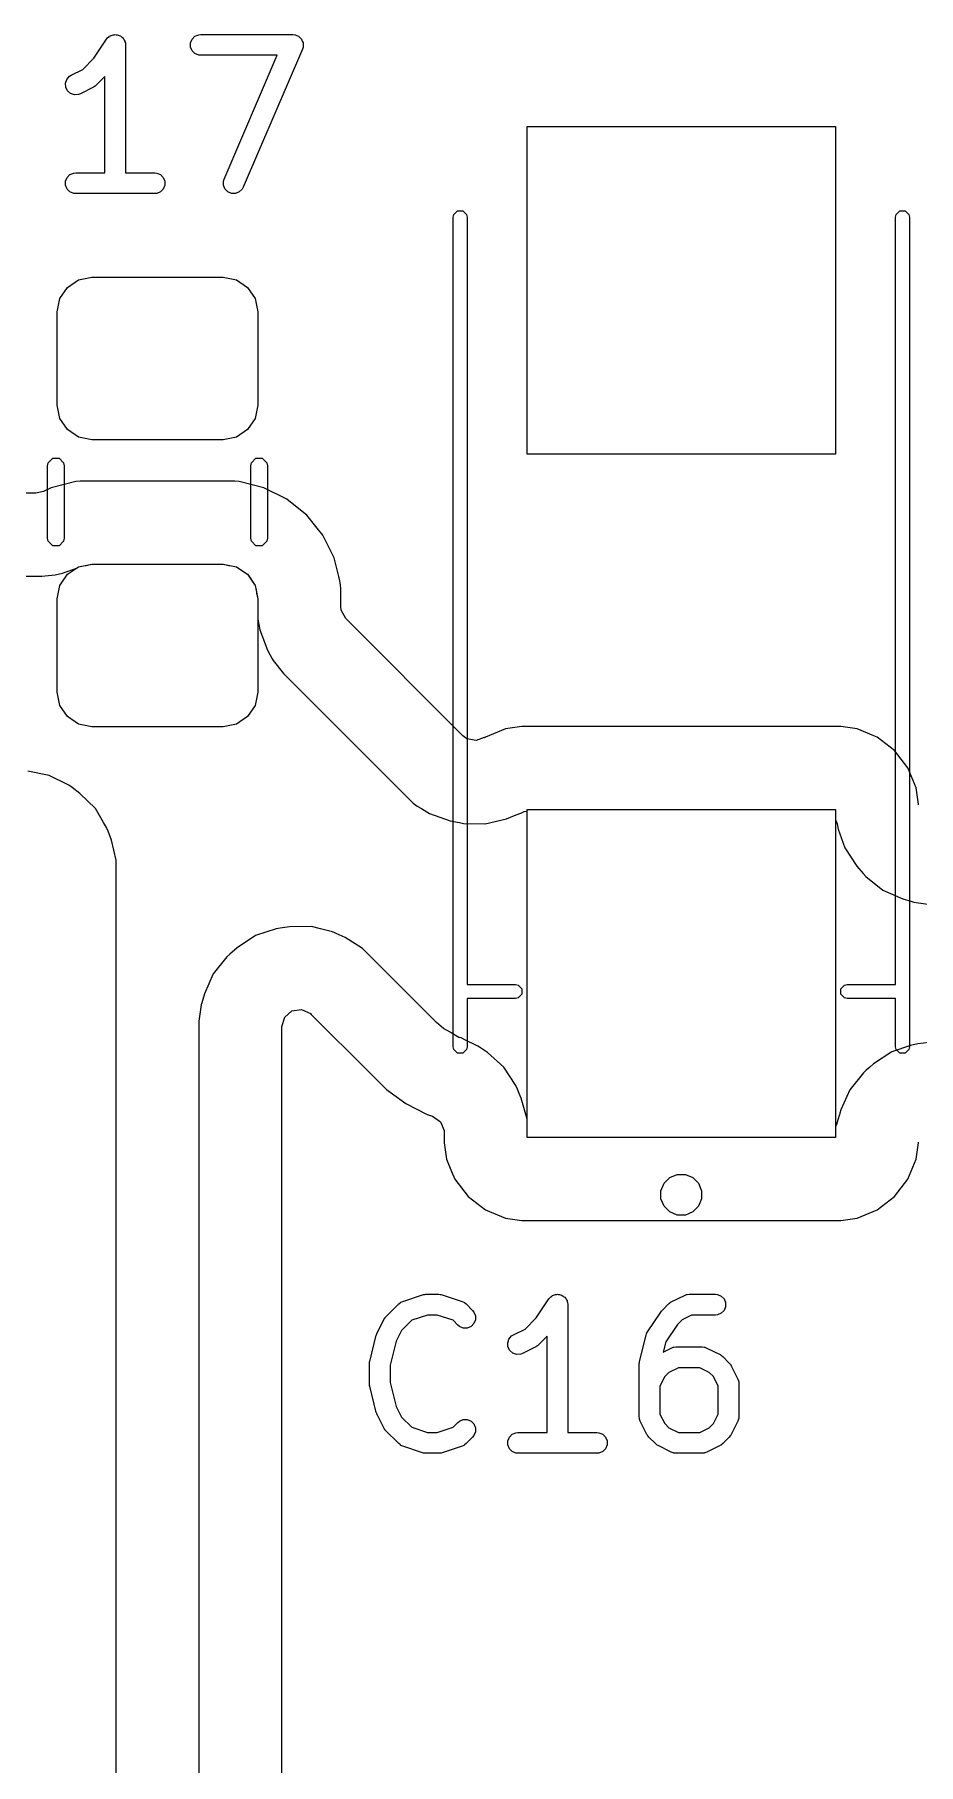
# Model space of a CAD drawing. Header units: inches. Extents: x 1.3 to 5.24, y -7.03 to -1.12.
# Drawn here: x 3.039 to 3.2908, y -2.4823 to -1.9898 of the extents above; entities that cross this region are included whole.
import ezdxf

# ---------------------------------------------------------------- set-up
doc = ezdxf.new("R2010")
doc.units = ezdxf.units.IN
doc.header["$MEASUREMENT"] = 0
for name, color, linetype, true_color in [('F.Cu', 13, 'CONTINUOUS', 0xc83434), ('F.Mask', 201, 'CONTINUOUS', 0xd864ff), ('F.Paste', 253, 'CONTINUOUS', 0xb4a09a), ('F.Silkscreen', 41, 'CONTINUOUS', 0xf2eda1)]:
    doc.layers.add(name, color=color, linetype=linetype, true_color=true_color)

msp = doc.modelspace()

# ---------------------------------------------------------------- linework, layer by layer
at = {"layer": 'F.Cu', "linetype": 'CONTINUOUS'}
for p, q in [((3.05077, -2.11702), (3.0437, -2.11878)), ((3.05194, -2.11694), (3.05077, -2.11702)), ((3.0524, -2.11691), (3.05194, -2.11694)), ((3.09563, -2.11691), (3.0524, -2.11691)), ((3.09604, -2.11694), (3.09563, -2.11691)), ((3.09726, -2.11702), (3.09604, -2.11694)), ((3.10433, -2.11878), (3.09726, -2.11702)), ((3.09726, -2.11702), (3.09726, -2.11702)), ((3.03938, -2.12035), (3.02622, -2.12035)), ((3.04155, -2.11985), (3.03938, -2.12035)), ((3.0437, -2.11878), (3.04155, -2.11985)), ((3.0437, -2.11878), (3.0437, -2.11878)), ((3.11086, -2.12201), (3.10433, -2.11878)), ((3.10433, -2.11878), (3.10433, -2.11878)), ((3.11193, -2.12288), (3.11086, -2.12201)), ((3.11086, -2.12201), (3.11086, -2.12201)), ((3.11086, -2.12201), (3.11086, -2.12201)), ((3.11653, -2.12658), (3.11193, -2.12288)), ((3.11913, -2.12981), (3.11653, -2.12658)), ((3.1211, -2.13225), (3.11913, -2.12981)), ((3.12433, -2.13878), (3.1211, -2.13225)), ((3.04699, -2.14306), (3.05118, -2.14155)), ((3.05118, -2.14155), (3.05155, -2.1413)), ((3.05155, -2.1413), (3.05337, -2.14094)), ((3.05337, -2.14094), (3.05355, -2.14089)), ((3.05355, -2.14089), (3.05368, -2.14088)), ((3.05368, -2.14088), (3.05531, -2.14055)), ((3.05531, -2.14055), (3.09272, -2.14055)), ((3.09272, -2.14055), (3.09436, -2.14088)), ((3.09436, -2.14088), (3.09448, -2.14089)), ((3.09448, -2.14089), (3.09466, -2.14094)), ((3.09466, -2.14094), (3.09648, -2.1413)), ((3.09648, -2.1413), (3.09834, -2.14254)), ((3.12564, -2.14405), (3.12433, -2.13878)), ((3.02963, -2.144), (3.04108, -2.144)), ((3.04108, -2.144), (3.04482, -2.14356)), ((3.04482, -2.14356), (3.04699, -2.14306)), ((3.09834, -2.14254), (3.09836, -2.14255)), ((3.09836, -2.14255), (3.09836, -2.14255)), ((3.09836, -2.14255), (3.09968, -2.14343)), ((3.09968, -2.14343), (3.10056, -2.14475)), ((3.10056, -2.14475), (3.10056, -2.14475)), ((3.10056, -2.14475), (3.10057, -2.14477)), ((3.10057, -2.14477), (3.10181, -2.14663)), ((3.10181, -2.14663), (3.10217, -2.14845)), ((3.12594, -2.14526), (3.12564, -2.14405)), ((3.12609, -2.14585), (3.12594, -2.14526)), ((3.12614, -2.14653), (3.12609, -2.14585)), ((3.1262, -2.14748), (3.12614, -2.14653)), ((3.10217, -2.14845), (3.10222, -2.14863)), ((3.10222, -2.14863), (3.10223, -2.14875)), ((3.10223, -2.14875), (3.10256, -2.15039)), ((3.10256, -2.15039), (3.10256, -2.15568)), ((3.1262, -2.15257), (3.1262, -2.14748)), ((3.10256, -2.15568), (3.10261, -2.15616)), ((3.10261, -2.15616), (3.10315, -2.15923)), ((3.12631, -2.15361), (3.1262, -2.15257)), ((3.12763, -2.15602), (3.12631, -2.15361)), ((3.16098, -2.18937), (3.12763, -2.15602)), ((3.10315, -2.15923), (3.10539, -2.16503)), ((3.10539, -2.16503), (3.10539, -2.16503)), ((3.10539, -2.16503), (3.10671, -2.16745)), ((3.10671, -2.16745), (3.10699, -2.16794)), ((3.10699, -2.16794), (3.10986, -2.17168)), ((3.10986, -2.17168), (3.14613, -2.20795)), ((3.16214, -2.19023), (3.16098, -2.18937)), ((3.16483, -2.19078), (3.16214, -2.19023)), ((3.16711, -2.1899), (3.16483, -2.19078)), ((3.16713, -2.18994), (3.16711, -2.1899)), ((3.16739, -2.18979), (3.16713, -2.18994)), ((3.1674, -2.18979), (3.16739, -2.18979)), ((3.16741, -2.18978), (3.1674, -2.18979)), ((3.17316, -2.1874), (3.16741, -2.18978)), ((3.17778, -2.18679), (3.17316, -2.1874)), ((3.17316, -2.1874), (3.17316, -2.1874)), ((3.26868, -2.18679), (3.17778, -2.18679)), ((3.2733, -2.1874), (3.26868, -2.18679)), ((3.26868, -2.18679), (3.26868, -2.18679)), ((3.26868, -2.18679), (3.26868, -2.18679)), ((3.26868, -2.18679), (3.26868, -2.18679)), ((3.27805, -2.18937), (3.2733, -2.1874)), ((3.2733, -2.1874), (3.2733, -2.1874)), ((3.27905, -2.18978), (3.27805, -2.18937)), ((3.28399, -2.19357), (3.27905, -2.18978)), ((3.28778, -2.19851), (3.28399, -2.19357)), ((3.04318, -2.2007), (3.03709, -2.19945)), ((3.04875, -2.20349), (3.04318, -2.2007)), ((3.29016, -2.20426), (3.28778, -2.19851)), ((3.04967, -2.20415), (3.04875, -2.20349)), ((3.04875, -2.20349), (3.04875, -2.20349)), ((3.04875, -2.20349), (3.04875, -2.20349)), ((3.05188, -2.20579), (3.04967, -2.20415)), ((3.05633, -2.21014), (3.05188, -2.20579)), ((3.05188, -2.20579), (3.05188, -2.20579)), ((3.05188, -2.20579), (3.05188, -2.20579)), ((3.29077, -2.20888), (3.29016, -2.20426)), ((3.29016, -2.20426), (3.29016, -2.20426)), ((3.29016, -2.20426), (3.29016, -2.20426)), ((3.05866, -2.21407), (3.05633, -2.21014)), ((3.14613, -2.20795), (3.1468, -2.20854)), ((3.1468, -2.20854), (3.1468, -2.20854)), ((3.1468, -2.20854), (3.1468, -2.20854)), ((3.1468, -2.20854), (3.14797, -2.2094)), ((3.14797, -2.2094), (3.14797, -2.2094)), ((3.14797, -2.2094), (3.14918, -2.21014)), ((3.14918, -2.21014), (3.15147, -2.21154)), ((3.1775, -2.2114), (3.17847, -2.211)), ((3.17847, -2.211), (3.17933, -2.21083)), ((3.17933, -2.21083), (3.17933, -2.21043)), ((3.17933, -2.21043), (3.26713, -2.21043)), ((3.26713, -2.21043), (3.26713, -2.21333)), ((3.29078, -2.20904), (3.29077, -2.20888)), ((3.0595, -2.21549), (3.05866, -2.21407)), ((3.05992, -2.21655), (3.0595, -2.21549)), ((3.15147, -2.21154), (3.15735, -2.21358)), ((3.15735, -2.21358), (3.15735, -2.21358)), ((3.15735, -2.21358), (3.15735, -2.21358)), ((3.15735, -2.21358), (3.15735, -2.21358)), ((3.15735, -2.21358), (3.16004, -2.21413)), ((3.16004, -2.21413), (3.16004, -2.21413)), ((3.16004, -2.21413), (3.16004, -2.21413)), ((3.16004, -2.21413), (3.16116, -2.21433)), ((3.16116, -2.21433), (3.16722, -2.21448)), ((3.16722, -2.21448), (3.16738, -2.21448)), ((3.16738, -2.21448), (3.17343, -2.21302)), ((3.16738, -2.21448), (3.16738, -2.21448)), ((3.16738, -2.21448), (3.16738, -2.21448)), ((3.17343, -2.21302), (3.1757, -2.21214)), ((3.1757, -2.21214), (3.17724, -2.21154)), ((3.1757, -2.21214), (3.1757, -2.21214)), ((3.17724, -2.21154), (3.1775, -2.2114)), ((3.26713, -2.21333), (3.26726, -2.21348)), ((3.26726, -2.21348), (3.26759, -2.21447)), ((3.26759, -2.21447), (3.26792, -2.21597)), ((3.26792, -2.21597), (3.26977, -2.22132)), ((3.06089, -2.21912), (3.05992, -2.21655)), ((3.0622, -2.22486), (3.06089, -2.21912)), ((3.0622, -2.51969), (3.0622, -2.22486)), ((3.26977, -2.22132), (3.26977, -2.22132)), ((3.26977, -2.22132), (3.27319, -2.22652)), ((3.27319, -2.22652), (3.27319, -2.22652)), ((3.27319, -2.22652), (3.27319, -2.22652)), ((3.27319, -2.22652), (3.27499, -2.2286)), ((3.27499, -2.2286), (3.27576, -2.22944)), ((3.27576, -2.22944), (3.2806, -2.23334)), ((3.2806, -2.23334), (3.28629, -2.23586)), ((3.28629, -2.23586), (3.28893, -2.23663)), ((3.28893, -2.23663), (3.28948, -2.23679)), ((3.28948, -2.23679), (3.29415, -2.2374)), ((3.10781, -2.24434), (3.10191, -2.24631)), ((3.10893, -2.24416), (3.10781, -2.24434)), ((3.10781, -2.24434), (3.10781, -2.24434)), ((3.11165, -2.24376), (3.10893, -2.24416)), ((3.11787, -2.24369), (3.11165, -2.24376)), ((3.11165, -2.24376), (3.11165, -2.24376)), ((3.11787, -2.24369), (3.11787, -2.24369)), ((3.11787, -2.24369), (3.11787, -2.24369)), ((3.12044, -2.24434), (3.11787, -2.24369)), ((3.1239, -2.24523), (3.12044, -2.24434)), ((3.12454, -2.2455), (3.1239, -2.24523)), ((3.1239, -2.24523), (3.1239, -2.24523)), ((3.1239, -2.24523), (3.1239, -2.24523)), ((3.12495, -2.24568), (3.12454, -2.2455)), ((3.12745, -2.24682), (3.12495, -2.24568)), ((3.09671, -2.24974), (3.09463, -2.25154)), ((3.10191, -2.24631), (3.09671, -2.24974)), ((3.09671, -2.24974), (3.09671, -2.24974)), ((3.10191, -2.24631), (3.10191, -2.24631)), ((3.13244, -2.24994), (3.12745, -2.24682)), ((3.1535, -2.27101), (3.13244, -2.24994)), ((3.09379, -2.2523), (3.08989, -2.25715)), ((3.09463, -2.25154), (3.09379, -2.2523)), ((3.09379, -2.2523), (3.09379, -2.2523)), ((3.08989, -2.25715), (3.08737, -2.26284)), ((3.08989, -2.25715), (3.08989, -2.25715)), ((3.0866, -2.26548), (3.08644, -2.26602)), ((3.08737, -2.26284), (3.0866, -2.26548)), ((3.08737, -2.26284), (3.08737, -2.26284)), ((3.08644, -2.26602), (3.08583, -2.2707)), ((3.08644, -2.26602), (3.08644, -2.26602)), ((3.10947, -2.27219), (3.11024, -2.26955)), ((3.11024, -2.26955), (3.11232, -2.26775)), ((3.11232, -2.26775), (3.11505, -2.26736)), ((3.11505, -2.26736), (3.11755, -2.2685)), ((3.11755, -2.2685), (3.1178, -2.26874)), ((3.1178, -2.26874), (3.13437, -2.28531)), ((3.08583, -2.2707), (3.08583, -2.51969)), ((3.10947, -2.73255), (3.10947, -2.27219)), ((3.15544, -2.2727), (3.1535, -2.27101)), ((3.15739, -2.27383), (3.15544, -2.2727)), ((3.15544, -2.2727), (3.15544, -2.2727)), ((3.15755, -2.27393), (3.15739, -2.27383)), ((3.15763, -2.27397), (3.15755, -2.27393)), ((3.15989, -2.27527), (3.15763, -2.27397)), ((3.16052, -2.27544), (3.15989, -2.27527)), ((3.16109, -2.27573), (3.16052, -2.27544)), ((3.1612, -2.27579), (3.16109, -2.27573)), ((3.1653, -2.27774), (3.1612, -2.27579)), ((3.16577, -2.27806), (3.1653, -2.27774)), ((3.16804, -2.27961), (3.16577, -2.27806)), ((3.17268, -2.28376), (3.16804, -2.27961)), ((3.16804, -2.27961), (3.16804, -2.27961)), ((3.16804, -2.27961), (3.16804, -2.27961)), ((3.28321, -2.27941), (3.27801, -2.28284)), ((3.28855, -2.27756), (3.28321, -2.27941)), ((3.29058, -2.27712), (3.28855, -2.27756)), ((3.29382, -2.27677), (3.29058, -2.27712)), ((3.17608, -2.28897), (3.17268, -2.28376)), ((3.27593, -2.28464), (3.27509, -2.2854)), ((3.27694, -2.28376), (3.27593, -2.28464)), ((3.27801, -2.28284), (3.27694, -2.28376)), ((3.27801, -2.28284), (3.27801, -2.28284)), ((3.13437, -2.28531), (3.1392, -2.29013)), ((3.1392, -2.29013), (3.14471, -2.29414)), ((3.17654, -2.29001), (3.17608, -2.28897)), ((3.17655, -2.29001), (3.17654, -2.29001)), ((3.17707, -2.29125), (3.17655, -2.29001)), ((3.27509, -2.2854), (3.27119, -2.29025)), ((3.27509, -2.2854), (3.27509, -2.2854)), ((3.27509, -2.2854), (3.27509, -2.2854)), ((3.14471, -2.29414), (3.15079, -2.29724)), ((3.17762, -2.29254), (3.17707, -2.29125)), ((3.17855, -2.29594), (3.17762, -2.29254)), ((3.17762, -2.29254), (3.17762, -2.29254)), ((3.17762, -2.29254), (3.17762, -2.29254)), ((3.27119, -2.29025), (3.26867, -2.29594)), ((3.27119, -2.29025), (3.27119, -2.29025)), ((3.15079, -2.29724), (3.15232, -2.29773)), ((3.15232, -2.29773), (3.15459, -2.29929)), ((3.15459, -2.29929), (3.15566, -2.30182)), ((3.17927, -2.29854), (3.17855, -2.29594)), ((3.17933, -2.29912), (3.17927, -2.29854)), ((3.17933, -2.29914), (3.17933, -2.29912)), ((3.17933, -2.29915), (3.17933, -2.29914)), ((3.17933, -2.30374), (3.17933, -2.29915)), ((3.26747, -2.30004), (3.26713, -2.30057)), ((3.26811, -2.29784), (3.26747, -2.30004)), ((3.26817, -2.29763), (3.26811, -2.29784)), ((3.26821, -2.29746), (3.26817, -2.29763)), ((3.26825, -2.29738), (3.26821, -2.29746)), ((3.2684, -2.29686), (3.26825, -2.29738)), ((3.26867, -2.29594), (3.2684, -2.29686)), ((3.15566, -2.30182), (3.15569, -2.30238)), ((3.15569, -2.30238), (3.15569, -2.30529)), ((3.26713, -2.30374), (3.17933, -2.30374)), ((3.26713, -2.30057), (3.26713, -2.30374)), ((3.15569, -2.30529), (3.1563, -2.30991)), ((3.29016, -2.30991), (3.29077, -2.30529)), ((3.29077, -2.30529), (3.29078, -2.30513)), ((3.29077, -2.30529), (3.29077, -2.30529)), ((3.1563, -2.30991), (3.1563, -2.30991)), ((3.1563, -2.30991), (3.15775, -2.31342)), ((3.15775, -2.31342), (3.15868, -2.31566)), ((3.28778, -2.31566), (3.29016, -2.30991)), ((3.15868, -2.31566), (3.16247, -2.3206)), ((3.28399, -2.3206), (3.28778, -2.31566)), ((3.16247, -2.3206), (3.16741, -2.32439)), ((3.16741, -2.32439), (3.17316, -2.32677)), ((3.2733, -2.32677), (3.27905, -2.32439)), ((3.27905, -2.32439), (3.28399, -2.3206)), ((3.17316, -2.32677), (3.17778, -2.32738)), ((3.17778, -2.32738), (3.26868, -2.32738)), ((3.26868, -2.32738), (3.2733, -2.32677)), ((3.26868, -2.32738), (3.26868, -2.32738)), ((3.2733, -2.32677), (3.2733, -2.32677)), ((3.2733, -2.32677), (3.2733, -2.32677))]:
    msp.add_line(p, q, dxfattribs=at)
at = {"layer": 'F.Mask', "linetype": 'CONTINUOUS'}
for p, q in [((3.17933, -2.10925), (3.17933, -2.01594)), ((3.17933, -2.01594), (3.26713, -2.01594)), ((3.26713, -2.01594), (3.26713, -2.10925)), ((3.04622, -2.06493), (3.04836, -2.06174)), ((3.04836, -2.06174), (3.05155, -2.05961)), ((3.05155, -2.05961), (3.05531, -2.05886)), ((3.05531, -2.05886), (3.09272, -2.05886)), ((3.09272, -2.05886), (3.09648, -2.05961)), ((3.09648, -2.05961), (3.09968, -2.06174)), ((3.09968, -2.06174), (3.10181, -2.06493)), ((3.04547, -2.0687), (3.04622, -2.06493)), ((3.10181, -2.06493), (3.10256, -2.0687)), ((3.04547, -2.09528), (3.04547, -2.0687)), ((3.10256, -2.0687), (3.10256, -2.09528)), ((3.04622, -2.09904), (3.04547, -2.09528)), ((3.10256, -2.09528), (3.10181, -2.09904)), ((3.04836, -2.10224), (3.04622, -2.09904)), ((3.05155, -2.10437), (3.04836, -2.10224)), ((3.09968, -2.10224), (3.09648, -2.10437)), ((3.10181, -2.09904), (3.09968, -2.10224)), ((3.05531, -2.10512), (3.05155, -2.10437)), ((3.09272, -2.10512), (3.05531, -2.10512)), ((3.09648, -2.10437), (3.09272, -2.10512)), ((3.26713, -2.10925), (3.17933, -2.10925)), ((3.04836, -2.14343), (3.05155, -2.1413)), ((3.05155, -2.1413), (3.05531, -2.14055)), ((3.05531, -2.14055), (3.09272, -2.14055)), ((3.09272, -2.14055), (3.09648, -2.1413)), ((3.09648, -2.1413), (3.09968, -2.14343)), ((3.04547, -2.15039), (3.04622, -2.14663)), ((3.04622, -2.14663), (3.04836, -2.14343)), ((3.09968, -2.14343), (3.10181, -2.14663)), ((3.10181, -2.14663), (3.10256, -2.15039)), ((3.04547, -2.17697), (3.04547, -2.15039)), ((3.10256, -2.15039), (3.10256, -2.17697)), ((3.04622, -2.18074), (3.04547, -2.17697)), ((3.04836, -2.18393), (3.04622, -2.18074)), ((3.10181, -2.18074), (3.09968, -2.18393)), ((3.10256, -2.17697), (3.10181, -2.18074)), ((3.05155, -2.18606), (3.04836, -2.18393)), ((3.05531, -2.18681), (3.05155, -2.18606)), ((3.09648, -2.18606), (3.09272, -2.18681)), ((3.09968, -2.18393), (3.09648, -2.18606)), ((3.09272, -2.18681), (3.05531, -2.18681)), ((3.17933, -2.30374), (3.17933, -2.21043)), ((3.17933, -2.21043), (3.26713, -2.21043)), ((3.26713, -2.21043), (3.26713, -2.30374)), ((3.26713, -2.30374), (3.17933, -2.30374))]:
    msp.add_line(p, q, dxfattribs=at)
at = {"layer": 'F.Paste', "linetype": 'CONTINUOUS'}
for p, q in [((3.17933, -2.10925), (3.17933, -2.01594)), ((3.17933, -2.01594), (3.26713, -2.01594)), ((3.26713, -2.01594), (3.26713, -2.10925)), ((3.04622, -2.06493), (3.04836, -2.06174)), ((3.04836, -2.06174), (3.05155, -2.05961)), ((3.05155, -2.05961), (3.05531, -2.05886)), ((3.05531, -2.05886), (3.09272, -2.05886)), ((3.09272, -2.05886), (3.09648, -2.05961)), ((3.09648, -2.05961), (3.09968, -2.06174)), ((3.09968, -2.06174), (3.10181, -2.06493)), ((3.04547, -2.0687), (3.04622, -2.06493)), ((3.10181, -2.06493), (3.10256, -2.0687)), ((3.04547, -2.09528), (3.04547, -2.0687)), ((3.10256, -2.0687), (3.10256, -2.09528)), ((3.04622, -2.09904), (3.04547, -2.09528)), ((3.10256, -2.09528), (3.10181, -2.09904)), ((3.04836, -2.10224), (3.04622, -2.09904)), ((3.05155, -2.10437), (3.04836, -2.10224)), ((3.09968, -2.10224), (3.09648, -2.10437)), ((3.10181, -2.09904), (3.09968, -2.10224)), ((3.05531, -2.10512), (3.05155, -2.10437)), ((3.09272, -2.10512), (3.05531, -2.10512)), ((3.09648, -2.10437), (3.09272, -2.10512)), ((3.26713, -2.10925), (3.17933, -2.10925)), ((3.04836, -2.14343), (3.05155, -2.1413)), ((3.05155, -2.1413), (3.05531, -2.14055)), ((3.05531, -2.14055), (3.09272, -2.14055)), ((3.09272, -2.14055), (3.09648, -2.1413)), ((3.09648, -2.1413), (3.09968, -2.14343)), ((3.04547, -2.15039), (3.04622, -2.14663)), ((3.04622, -2.14663), (3.04836, -2.14343)), ((3.09968, -2.14343), (3.10181, -2.14663)), ((3.10181, -2.14663), (3.10256, -2.15039)), ((3.04547, -2.17697), (3.04547, -2.15039)), ((3.10256, -2.15039), (3.10256, -2.17697)), ((3.04622, -2.18074), (3.04547, -2.17697)), ((3.04836, -2.18393), (3.04622, -2.18074)), ((3.10181, -2.18074), (3.09968, -2.18393)), ((3.10256, -2.17697), (3.10181, -2.18074)), ((3.05155, -2.18606), (3.04836, -2.18393)), ((3.05531, -2.18681), (3.05155, -2.18606)), ((3.09648, -2.18606), (3.09272, -2.18681)), ((3.09968, -2.18393), (3.09648, -2.18606)), ((3.09272, -2.18681), (3.05531, -2.18681)), ((3.17933, -2.30374), (3.17933, -2.21043)), ((3.17933, -2.21043), (3.26713, -2.21043)), ((3.26713, -2.21043), (3.26713, -2.30374)), ((3.26713, -2.30374), (3.17933, -2.30374))]:
    msp.add_line(p, q, dxfattribs=at)
at = {"layer": 'F.Silkscreen', "linetype": 'CONTINUOUS'}
for p, q in [((3.06167, -1.98981), (3.06196, -1.98976)), ((3.06196, -1.98976), (3.06224, -1.98981)), ((3.08576, -1.98981), (3.08633, -1.98976)), ((3.08633, -1.98976), (3.11258, -1.98976)), ((3.11258, -1.98976), (3.11316, -1.98981)), ((3.05592, -1.99645), (3.0595, -1.99107)), ((3.0595, -1.99107), (3.05951, -1.99107)), ((3.05951, -1.99107), (3.05987, -1.99062)), ((3.05951, -1.99107), (3.05951, -1.99107)), ((3.05951, -1.99107), (3.05951, -1.99107)), ((3.05987, -1.99062), (3.06011, -1.99046)), ((3.06011, -1.99046), (3.06032, -1.99025)), ((3.06032, -1.99025), (3.06059, -1.99014)), ((3.06059, -1.99014), (3.06083, -1.98998)), ((3.06083, -1.98998), (3.06111, -1.98993)), ((3.06111, -1.98993), (3.06138, -1.98981)), ((3.06138, -1.98981), (3.06167, -1.98981)), ((3.06224, -1.98981), (3.06254, -1.98981)), ((3.06254, -1.98981), (3.0628, -1.98992)), ((3.0628, -1.98992), (3.06309, -1.98998)), ((3.06309, -1.98998), (3.06333, -1.99014)), ((3.06333, -1.99014), (3.0636, -1.99025)), ((3.0636, -1.99025), (3.06381, -1.99046)), ((3.06381, -1.99046), (3.06405, -1.99062)), ((3.06405, -1.99062), (3.06421, -1.99086)), ((3.06421, -1.99086), (3.06442, -1.99107)), ((3.06442, -1.99107), (3.06453, -1.99134)), ((3.06453, -1.99134), (3.06469, -1.99158)), ((3.06469, -1.99158), (3.06475, -1.99186)), ((3.06475, -1.99186), (3.06486, -1.99213)), ((3.06486, -1.99213), (3.06491, -1.9927)), ((3.06491, -1.9927), (3.06491, -1.99271)), ((3.06491, -1.99271), (3.06491, -1.99271)), ((3.06491, -1.99271), (3.06491, -1.99271)), ((3.06491, -1.99271), (3.06491, -2.02913)), ((3.08344, -1.99213), (3.08388, -1.99107)), ((3.08344, -1.99329), (3.08344, -1.99213)), ((3.08388, -1.99435), (3.08344, -1.99329)), ((3.08388, -1.99107), (3.08469, -1.99025)), ((3.08469, -1.99516), (3.08388, -1.99435)), ((3.08469, -1.99025), (3.08576, -1.98981)), ((3.11529, -1.99387), (3.09842, -2.03324)), ((3.11316, -1.98981), (3.11317, -1.98982)), ((3.11317, -1.98982), (3.11319, -1.98982)), ((3.11319, -1.98982), (3.1137, -1.99004)), ((3.1137, -1.99004), (3.11422, -1.99025)), ((3.11422, -1.99025), (3.11423, -1.99027)), ((3.11423, -1.99027), (3.11425, -1.99027)), ((3.11425, -1.99027), (3.11464, -1.99067)), ((3.11464, -1.99067), (3.11503, -1.99107)), ((3.11503, -1.99107), (3.11504, -1.99109)), ((3.11504, -1.99109), (3.11505, -1.9911)), ((3.11505, -1.9911), (3.11526, -1.99162)), ((3.11526, -1.99162), (3.11548, -1.99213)), ((3.11547, -1.99332), (3.11529, -1.99387)), ((3.11548, -1.99329), (3.11547, -1.9933)), ((3.11547, -1.9933), (3.11547, -1.99332)), ((3.11548, -1.99213), (3.11548, -1.99215)), ((3.11548, -1.99215), (3.11548, -1.99217)), ((3.11548, -1.99217), (3.11548, -1.99273)), ((3.11548, -1.99273), (3.11548, -1.99329)), ((3.05271, -1.99966), (3.05592, -1.99645)), ((3.08576, -1.99561), (3.08469, -1.99516)), ((3.08633, -1.99566), (3.08576, -1.99561)), ((3.1081, -1.99566), (3.08633, -1.99566)), ((3.09299, -2.03092), (3.1081, -1.99566)), ((3.04778, -2.00359), (3.04815, -2.0025)), ((3.04786, -2.00474), (3.04778, -2.00359)), ((3.04815, -2.0025), (3.0489, -2.00163)), ((3.0489, -2.00163), (3.04939, -2.00132)), ((3.04939, -2.00132), (3.05271, -1.99966)), ((3.0561, -2.00454), (3.05603, -2.00457)), ((3.05618, -2.00447), (3.0561, -2.00454)), ((3.05627, -2.00442), (3.05618, -2.00447)), ((3.05632, -2.00436), (3.05627, -2.00442)), ((3.05655, -2.00417), (3.05632, -2.00436)), ((3.05901, -2.00171), (3.05655, -2.00417)), ((3.05901, -2.02913), (3.05901, -2.00171)), ((3.04838, -2.00577), (3.04786, -2.00474)), ((3.04925, -2.00652), (3.04838, -2.00577)), ((3.05034, -2.00689), (3.04925, -2.00652)), ((3.05149, -2.00681), (3.05034, -2.00689)), ((3.05203, -2.0066), (3.05149, -2.00681)), ((3.05578, -2.00472), (3.05203, -2.0066)), ((3.05603, -2.00457), (3.05578, -2.00472)), ((3.05014, -2.02918), (3.05071, -2.02913)), ((3.05071, -2.02913), (3.05901, -2.02913)), ((3.06491, -2.02913), (3.07321, -2.02913)), ((3.07321, -2.02913), (3.07379, -2.02918)), ((3.04782, -2.0315), (3.04826, -2.03044)), ((3.04782, -2.03266), (3.04782, -2.0315)), ((3.04826, -2.03372), (3.04782, -2.03266)), ((3.04826, -2.03044), (3.04907, -2.02962)), ((3.04907, -2.03453), (3.04826, -2.03372)), ((3.04907, -2.02962), (3.05014, -2.02918)), ((3.07379, -2.02918), (3.07485, -2.02962)), ((3.07485, -2.02962), (3.07566, -2.03044)), ((3.07566, -2.03372), (3.07485, -2.03453)), ((3.07566, -2.03044), (3.07611, -2.0315)), ((3.07611, -2.03266), (3.07566, -2.03372)), ((3.07611, -2.0315), (3.07611, -2.03266)), ((3.0928, -2.03262), (3.09282, -2.03147)), ((3.09323, -2.03369), (3.0928, -2.03262)), ((3.09282, -2.03147), (3.09299, -2.03092)), ((3.09404, -2.03451), (3.09323, -2.03369)), ((3.09814, -2.03375), (3.09732, -2.03455)), ((3.09842, -2.03324), (3.09814, -2.03375)), ((3.05014, -2.03498), (3.04907, -2.03453)), ((3.05071, -2.03503), (3.05014, -2.03498)), ((3.07321, -2.03503), (3.05071, -2.03503)), ((3.07379, -2.03498), (3.07321, -2.03503)), ((3.07485, -2.03453), (3.07379, -2.03498)), ((3.0951, -2.03497), (3.09404, -2.03451)), ((3.09625, -2.03498), (3.0951, -2.03497)), ((3.09732, -2.03455), (3.09625, -2.03498)), ((3.15827, -2.04173), (3.15842, -2.04098)), ((3.15827, -2.27795), (3.15827, -2.04173)), ((3.15842, -2.04098), (3.15948, -2.03991)), ((3.15948, -2.03991), (3.16099, -2.03991)), ((3.16099, -2.03991), (3.16205, -2.04098)), ((3.16205, -2.04098), (3.1622, -2.04173)), ((3.1622, -2.04173), (3.1622, -2.26024)), ((3.28425, -2.04173), (3.2844, -2.04098)), ((3.28425, -2.26024), (3.28425, -2.04173)), ((3.2844, -2.04098), (3.28547, -2.03991)), ((3.28547, -2.03991), (3.28697, -2.03991)), ((3.28697, -2.03991), (3.28804, -2.04098)), ((3.28804, -2.04098), (3.28819, -2.04173)), ((3.28819, -2.04173), (3.28819, -2.27795)), ((3.04272, -2.11255), (3.0429, -2.11165)), ((3.04272, -2.13312), (3.04272, -2.11255)), ((3.0429, -2.11165), (3.04417, -2.11037)), ((3.04417, -2.11037), (3.04598, -2.11037)), ((3.04598, -2.11037), (3.04726, -2.11165)), ((3.04726, -2.11165), (3.04744, -2.11255)), ((3.04744, -2.11255), (3.04744, -2.13312)), ((3.10059, -2.11255), (3.10077, -2.11165)), ((3.10059, -2.13312), (3.10059, -2.11255)), ((3.10077, -2.11165), (3.10205, -2.11037)), ((3.10205, -2.11037), (3.10386, -2.11037)), ((3.10386, -2.11037), (3.10514, -2.11165)), ((3.10514, -2.11165), (3.10531, -2.11255)), ((3.10531, -2.11255), (3.10531, -2.13312)), ((3.0429, -2.13402), (3.04272, -2.13312)), ((3.04417, -2.1353), (3.0429, -2.13402)), ((3.04598, -2.1353), (3.04417, -2.1353)), ((3.04726, -2.13402), (3.04598, -2.1353)), ((3.04744, -2.13312), (3.04726, -2.13402)), ((3.10077, -2.13402), (3.10059, -2.13312)), ((3.10205, -2.1353), (3.10077, -2.13402)), ((3.10386, -2.1353), (3.10205, -2.1353)), ((3.10514, -2.13402), (3.10386, -2.1353)), ((3.10531, -2.13312), (3.10514, -2.13402)), ((3.1622, -2.26024), (3.17598, -2.26024)), ((3.17598, -2.26024), (3.17674, -2.26039)), ((3.17674, -2.26039), (3.1778, -2.26145)), ((3.26865, -2.26145), (3.26972, -2.26039)), ((3.26972, -2.26039), (3.27047, -2.26024)), ((3.27047, -2.26024), (3.28425, -2.26024)), ((3.17598, -2.26417), (3.1622, -2.26417)), ((3.1622, -2.26417), (3.1622, -2.27795)), ((3.17674, -2.26402), (3.17598, -2.26417)), ((3.1778, -2.26296), (3.17674, -2.26402)), ((3.1778, -2.26145), (3.1778, -2.26296)), ((3.26865, -2.26296), (3.26865, -2.26145)), ((3.26972, -2.26402), (3.26865, -2.26296)), ((3.27047, -2.26417), (3.26972, -2.26402)), ((3.28425, -2.26417), (3.27047, -2.26417)), ((3.28425, -2.27795), (3.28425, -2.26417)), ((3.15842, -2.27871), (3.15827, -2.27795)), ((3.15948, -2.27977), (3.15842, -2.27871)), ((3.16099, -2.27977), (3.15948, -2.27977)), ((3.16205, -2.27871), (3.16099, -2.27977)), ((3.1622, -2.27795), (3.16205, -2.27871)), ((3.2844, -2.27871), (3.28425, -2.27795)), ((3.28547, -2.27977), (3.2844, -2.27871)), ((3.28697, -2.27977), (3.28547, -2.27977)), ((3.28804, -2.27871), (3.28697, -2.27977)), ((3.28819, -2.27795), (3.28804, -2.27871)), ((3.21995, -2.31517), (3.22208, -2.31429)), ((3.22208, -2.31429), (3.22438, -2.31429)), ((3.22438, -2.31429), (3.22651, -2.31517)), ((3.21744, -2.31893), (3.21832, -2.3168)), ((3.21744, -2.32123), (3.21744, -2.31893)), ((3.21832, -2.3168), (3.21995, -2.31517)), ((3.22651, -2.31517), (3.22814, -2.3168)), ((3.22814, -2.3168), (3.22902, -2.31893)), ((3.22902, -2.31893), (3.22902, -2.32123)), ((3.21832, -2.32336), (3.21744, -2.32123)), ((3.21995, -2.32499), (3.21832, -2.32336)), ((3.22814, -2.32336), (3.22651, -2.32499)), ((3.22902, -2.32123), (3.22814, -2.32336)), ((3.22208, -2.32587), (3.21995, -2.32499)), ((3.22438, -2.32587), (3.22208, -2.32587)), ((3.22651, -2.32499), (3.22438, -2.32587)), ((3.14389, -2.35044), (3.14952, -2.34857)), ((3.14952, -2.34857), (3.1498, -2.3485)), ((3.1498, -2.3485), (3.14987, -2.34847)), ((3.14987, -2.34847), (3.14998, -2.34846)), ((3.14998, -2.34846), (3.15008, -2.34844)), ((3.15008, -2.34844), (3.15016, -2.34845)), ((3.15016, -2.34845), (3.15045, -2.34842)), ((3.15045, -2.34842), (3.1542, -2.34842)), ((3.1542, -2.34842), (3.15449, -2.34845)), ((3.15449, -2.34845), (3.15457, -2.34844)), ((3.15457, -2.34844), (3.15467, -2.34846)), ((3.15467, -2.34846), (3.15478, -2.34847)), ((3.15478, -2.34847), (3.15485, -2.3485)), ((3.15485, -2.3485), (3.15513, -2.34857)), ((3.15513, -2.34857), (3.16076, -2.35044)), ((3.18549, -2.34973), (3.18586, -2.34929)), ((3.18586, -2.34929), (3.1861, -2.34912)), ((3.1861, -2.34912), (3.1863, -2.34892)), ((3.1863, -2.34892), (3.18657, -2.3488)), ((3.18657, -2.3488), (3.18681, -2.34864)), ((3.18681, -2.34864), (3.1871, -2.34859)), ((3.1871, -2.34859), (3.18737, -2.34847)), ((3.18737, -2.34847), (3.18766, -2.34847)), ((3.18766, -2.34847), (3.18794, -2.34842)), ((3.18794, -2.34842), (3.18823, -2.34847)), ((3.18823, -2.34847), (3.18852, -2.34847)), ((3.18852, -2.34847), (3.18879, -2.34859)), ((3.18879, -2.34859), (3.18907, -2.34864)), ((3.18907, -2.34864), (3.18932, -2.3488)), ((3.18932, -2.3488), (3.18959, -2.34892)), ((3.18959, -2.34892), (3.18979, -2.34912)), ((3.18979, -2.34912), (3.19003, -2.34928)), ((3.19003, -2.34928), (3.19019, -2.34952)), ((3.22037, -2.3506), (3.22412, -2.34873)), ((3.22412, -2.34873), (3.22466, -2.34852)), ((3.22466, -2.34852), (3.22477, -2.34852)), ((3.22477, -2.34852), (3.22486, -2.34847)), ((3.22486, -2.34847), (3.22544, -2.34842)), ((3.22544, -2.34842), (3.23294, -2.34842)), ((3.23294, -2.34842), (3.23352, -2.34847)), ((3.23352, -2.34847), (3.23458, -2.34892)), ((3.23458, -2.34892), (3.23539, -2.34973)), ((3.13899, -2.35491), (3.14274, -2.35116)), ((3.14274, -2.35116), (3.14319, -2.35079)), ((3.14319, -2.35079), (3.14328, -2.35075)), ((3.14328, -2.35075), (3.14336, -2.35068)), ((3.14336, -2.35068), (3.14389, -2.35044)), ((3.16076, -2.35044), (3.16129, -2.35068)), ((3.16129, -2.35068), (3.16137, -2.35075)), ((3.16137, -2.35075), (3.16146, -2.35079)), ((3.16146, -2.35079), (3.16191, -2.35116)), ((3.16191, -2.35116), (3.16379, -2.35303)), ((3.16379, -2.35303), (3.16415, -2.35348)), ((3.16415, -2.35348), (3.16459, -2.35454)), ((3.1819, -2.35511), (3.18549, -2.34973)), ((3.18549, -2.34973), (3.18549, -2.34973)), ((3.18549, -2.34973), (3.18549, -2.34973)), ((3.18549, -2.34973), (3.18549, -2.34973)), ((3.19019, -2.34952), (3.1904, -2.34973)), ((3.1904, -2.34973), (3.19051, -2.35)), ((3.19051, -2.35), (3.19067, -2.35024)), ((3.19067, -2.35024), (3.19073, -2.35052)), ((3.19073, -2.35052), (3.19084, -2.35079)), ((3.19084, -2.35079), (3.1909, -2.35136)), ((3.1909, -2.35136), (3.1909, -2.35137)), ((3.1909, -2.35137), (3.1909, -2.35137)), ((3.1909, -2.35137), (3.1909, -2.35137)), ((3.1909, -2.35137), (3.1909, -2.38779)), ((3.21361, -2.35911), (3.21736, -2.35348)), ((3.21736, -2.35348), (3.21754, -2.35326)), ((3.21736, -2.35348), (3.21736, -2.35348)), ((3.21736, -2.35348), (3.21736, -2.35348)), ((3.21754, -2.35326), (3.21773, -2.35303)), ((3.21773, -2.35303), (3.2196, -2.35116)), ((3.21773, -2.35303), (3.21773, -2.35303)), ((3.21773, -2.35303), (3.21773, -2.35303)), ((3.2196, -2.35116), (3.21983, -2.35097)), ((3.21983, -2.35097), (3.21988, -2.35091)), ((3.21988, -2.35091), (3.21997, -2.35086)), ((3.21997, -2.35086), (3.22005, -2.35079)), ((3.22005, -2.35079), (3.22012, -2.35076)), ((3.22012, -2.35076), (3.22037, -2.3506)), ((3.23458, -2.35383), (3.23352, -2.35427)), ((3.23539, -2.35301), (3.23458, -2.35383)), ((3.23539, -2.34973), (3.23584, -2.35079)), ((3.23584, -2.35195), (3.23539, -2.35301)), ((3.23584, -2.35079), (3.23584, -2.35195)), ((3.13656, -2.35942), (3.13844, -2.35567)), ((3.13844, -2.35567), (3.13859, -2.35543)), ((3.13859, -2.35543), (3.13862, -2.35535)), ((3.13862, -2.35535), (3.13869, -2.35527)), ((3.13869, -2.35527), (3.13874, -2.35518)), ((3.13874, -2.35518), (3.1388, -2.35513)), ((3.1388, -2.35513), (3.13899, -2.35491)), ((3.1435, -2.35874), (3.14199, -2.36178)), ((3.14642, -2.35583), (3.1435, -2.35874)), ((3.15093, -2.35432), (3.14642, -2.35583)), ((3.15372, -2.35432), (3.15093, -2.35432)), ((3.15823, -2.35583), (3.15372, -2.35432)), ((3.15961, -2.35721), (3.15823, -2.35583)), ((3.16006, -2.35758), (3.15961, -2.35721)), ((3.16112, -2.35802), (3.16006, -2.35758)), ((3.16227, -2.35802), (3.16112, -2.35802)), ((3.16334, -2.35758), (3.16227, -2.35802)), ((3.16415, -2.35676), (3.16334, -2.35758)), ((3.16459, -2.3557), (3.16415, -2.35676)), ((3.16459, -2.35454), (3.16459, -2.3557)), ((3.17538, -2.35998), (3.1787, -2.35832)), ((3.1787, -2.35832), (3.1819, -2.35511)), ((3.21344, -2.35942), (3.21361, -2.35911)), ((3.22211, -2.357), (3.21881, -2.36196)), ((3.22344, -2.35567), (3.22211, -2.357)), ((3.22614, -2.35432), (3.22344, -2.35567)), ((3.23294, -2.35432), (3.22614, -2.35432)), ((3.23352, -2.35427), (3.23294, -2.35432)), ((3.13446, -2.36753), (3.13634, -2.36003)), ((3.13634, -2.36003), (3.13635, -2.35999)), ((3.13635, -2.35996), (3.13645, -2.35972)), ((3.13635, -2.35999), (3.13635, -2.35996)), ((3.13645, -2.35972), (3.13653, -2.35948)), ((3.13653, -2.35948), (3.13654, -2.35947)), ((3.13654, -2.35947), (3.13656, -2.35942)), ((3.14199, -2.36178), (3.14028, -2.36861)), ((3.17377, -2.36225), (3.17413, -2.36116)), ((3.17385, -2.3634), (3.17377, -2.36225)), ((3.17436, -2.36443), (3.17385, -2.3634)), ((3.17413, -2.36116), (3.17489, -2.36029)), ((3.17489, -2.36029), (3.17538, -2.35998)), ((3.18177, -2.36339), (3.17802, -2.36526)), ((3.18201, -2.36323), (3.18177, -2.36339)), ((3.18209, -2.3632), (3.18201, -2.36323)), ((3.18217, -2.36313), (3.18209, -2.3632)), ((3.18226, -2.36308), (3.18217, -2.36313)), ((3.18231, -2.36302), (3.18226, -2.36308)), ((3.18253, -2.36283), (3.18231, -2.36302)), ((3.18499, -2.36037), (3.18253, -2.36283)), ((3.18499, -2.38779), (3.18499, -2.36037)), ((3.21133, -2.36753), (3.2132, -2.36003)), ((3.2132, -2.36003), (3.21332, -2.35969)), ((3.21332, -2.35969), (3.21334, -2.35962)), ((3.21334, -2.35962), (3.21337, -2.35955)), ((3.21337, -2.35955), (3.2134, -2.35948)), ((3.2134, -2.35948), (3.21344, -2.35942)), ((3.21881, -2.36196), (3.21808, -2.36487)), ((3.21808, -2.36487), (3.22037, -2.36373)), ((3.22037, -2.36373), (3.22091, -2.36352)), ((3.22091, -2.36352), (3.22102, -2.36351)), ((3.22102, -2.36351), (3.22111, -2.36347)), ((3.22111, -2.36347), (3.22169, -2.36342)), ((3.22169, -2.36342), (3.22919, -2.36342)), ((3.22919, -2.36342), (3.22977, -2.36347)), ((3.22977, -2.36347), (3.22986, -2.36351)), ((3.22986, -2.36351), (3.22997, -2.36352)), ((3.22997, -2.36352), (3.23051, -2.36373)), ((3.23051, -2.36373), (3.23426, -2.3656)), ((3.13437, -2.36824), (3.13438, -2.36814)), ((3.13437, -2.37387), (3.13437, -2.36824)), ((3.13438, -2.3681), (3.13441, -2.36788)), ((3.13438, -2.36814), (3.13438, -2.3681)), ((3.13441, -2.36788), (3.13443, -2.36767)), ((3.13443, -2.36767), (3.13445, -2.36763)), ((3.13445, -2.36763), (3.13446, -2.36753)), ((3.14028, -2.36861), (3.14028, -2.3735)), ((3.17523, -2.36518), (3.17436, -2.36443)), ((3.17633, -2.36555), (3.17523, -2.36518)), ((3.17748, -2.36547), (3.17633, -2.36555)), ((3.17802, -2.36526), (3.17748, -2.36547)), ((3.21124, -2.3681), (3.21127, -2.36788)), ((3.21125, -2.36814), (3.21124, -2.3681)), ((3.21124, -2.36824), (3.21125, -2.36814)), ((3.21124, -2.38324), (3.21124, -2.36824)), ((3.21127, -2.36788), (3.2113, -2.36767)), ((3.2113, -2.36767), (3.21131, -2.36763)), ((3.21131, -2.36763), (3.21133, -2.36753)), ((3.23426, -2.3656), (3.23451, -2.36576)), ((3.23451, -2.36576), (3.23458, -2.36579)), ((3.23458, -2.36579), (3.23466, -2.36586)), ((3.23466, -2.36586), (3.23475, -2.36591)), ((3.23475, -2.36591), (3.2348, -2.36597)), ((3.2348, -2.36597), (3.23503, -2.36616)), ((3.23503, -2.36616), (3.2369, -2.36803)), ((3.2369, -2.36803), (3.23709, -2.36826)), ((3.23709, -2.36826), (3.23715, -2.36831)), ((3.23715, -2.36831), (3.2372, -2.3684)), ((3.2372, -2.3684), (3.23727, -2.36848)), ((3.23727, -2.36848), (3.2373, -2.36855)), ((3.2373, -2.36855), (3.23746, -2.3688)), ((3.23746, -2.3688), (3.23933, -2.37255)), ((3.13438, -2.37397), (3.13437, -2.37387)), ((3.14028, -2.3735), (3.14199, -2.38034)), ((3.21849, -2.37187), (3.21714, -2.37457)), ((3.21969, -2.37067), (3.21849, -2.37187)), ((3.22239, -2.36932), (3.21969, -2.37067)), ((3.22849, -2.36932), (3.22239, -2.36932)), ((3.23119, -2.37067), (3.22849, -2.36932)), ((3.23239, -2.37187), (3.23119, -2.37067)), ((3.23374, -2.37457), (3.23239, -2.37187)), ((3.23933, -2.37255), (3.23954, -2.37309)), ((3.23954, -2.37309), (3.23954, -2.37319)), ((3.23954, -2.37319), (3.23959, -2.37329)), ((3.23959, -2.37329), (3.23964, -2.37387)), ((3.23964, -2.37387), (3.23964, -2.38324)), ((3.13438, -2.37401), (3.13438, -2.37397)), ((3.13441, -2.37423), (3.13438, -2.37401)), ((3.13443, -2.37444), (3.13441, -2.37423)), ((3.13445, -2.37448), (3.13443, -2.37444)), ((3.13446, -2.37458), (3.13445, -2.37448)), ((3.13634, -2.38208), (3.13446, -2.37458)), ((3.21714, -2.37457), (3.21714, -2.38254)), ((3.23374, -2.38254), (3.23374, -2.37457)), ((3.13635, -2.38213), (3.13634, -2.38208)), ((3.13635, -2.38215), (3.13635, -2.38213)), ((3.13645, -2.38239), (3.13635, -2.38215)), ((3.13653, -2.38263), (3.13645, -2.38239)), ((3.13654, -2.38265), (3.13653, -2.38263)), ((3.13656, -2.38269), (3.13654, -2.38265)), ((3.13844, -2.38644), (3.13656, -2.38269)), ((3.14199, -2.38034), (3.1435, -2.38337)), ((3.1435, -2.38337), (3.14642, -2.38629)), ((3.2113, -2.38382), (3.21124, -2.38324)), ((3.21714, -2.38254), (3.21849, -2.38524)), ((3.23239, -2.38524), (3.23374, -2.38254)), ((3.23964, -2.38324), (3.23959, -2.38382)), ((3.13859, -2.38668), (3.13844, -2.38644)), ((3.13862, -2.38676), (3.13859, -2.38668)), ((3.13869, -2.38684), (3.13862, -2.38676)), ((3.13874, -2.38693), (3.13869, -2.38684)), ((3.1388, -2.38698), (3.13874, -2.38693)), ((3.13899, -2.3872), (3.1388, -2.38698)), ((3.14274, -2.39095), (3.13899, -2.3872)), ((3.14642, -2.38629), (3.15093, -2.38779)), ((3.15093, -2.38779), (3.15372, -2.38779)), ((3.15372, -2.38779), (3.15823, -2.38629)), ((3.15823, -2.38629), (3.15961, -2.3849)), ((3.15961, -2.3849), (3.16006, -2.38454)), ((3.16006, -2.38454), (3.16112, -2.3841)), ((3.16112, -2.3841), (3.16227, -2.3841)), ((3.16227, -2.3841), (3.16334, -2.38454)), ((3.16334, -2.38454), (3.16415, -2.38535)), ((3.16415, -2.38863), (3.16379, -2.38908)), ((3.16415, -2.38535), (3.16459, -2.38642)), ((3.16459, -2.38757), (3.16415, -2.38863)), ((3.16459, -2.38642), (3.16459, -2.38757)), ((3.17424, -2.3891), (3.17506, -2.38829)), ((3.17506, -2.38829), (3.17612, -2.38784)), ((3.17612, -2.38784), (3.1767, -2.38779)), ((3.1767, -2.38779), (3.18499, -2.38779)), ((3.1909, -2.38779), (3.19919, -2.38779)), ((3.19919, -2.38779), (3.19977, -2.38784)), ((3.19977, -2.38784), (3.20083, -2.38829)), ((3.20083, -2.38829), (3.20165, -2.3891)), ((3.21134, -2.38392), (3.2113, -2.38382)), ((3.21134, -2.38402), (3.21134, -2.38392)), ((3.21155, -2.38456), (3.21134, -2.38402)), ((3.21343, -2.38831), (3.21155, -2.38456)), ((3.21358, -2.38856), (3.21343, -2.38831)), ((3.21361, -2.38863), (3.21358, -2.38856)), ((3.21368, -2.38871), (3.21361, -2.38863)), ((3.21849, -2.38524), (3.21969, -2.38644)), ((3.21969, -2.38644), (3.22239, -2.38779)), ((3.22239, -2.38779), (3.22849, -2.38779)), ((3.22849, -2.38779), (3.23119, -2.38644)), ((3.23119, -2.38644), (3.23239, -2.38524)), ((3.23727, -2.38863), (3.2372, -2.38871)), ((3.2373, -2.38856), (3.23727, -2.38863)), ((3.23746, -2.38831), (3.2373, -2.38856)), ((3.23933, -2.38456), (3.23746, -2.38831)), ((3.23954, -2.38402), (3.23933, -2.38456)), ((3.23959, -2.38382), (3.23954, -2.38392)), ((3.23954, -2.38392), (3.23954, -2.38402)), ((3.14319, -2.39132), (3.14274, -2.39095)), ((3.14328, -2.39136), (3.14319, -2.39132)), ((3.14336, -2.39143), (3.14328, -2.39136)), ((3.14389, -2.39167), (3.14336, -2.39143)), ((3.14952, -2.39354), (3.14389, -2.39167)), ((3.1498, -2.39361), (3.14952, -2.39354)), ((3.14987, -2.39364), (3.1498, -2.39361)), ((3.15485, -2.39361), (3.15478, -2.39364)), ((3.15513, -2.39354), (3.15485, -2.39361)), ((3.16076, -2.39167), (3.15513, -2.39354)), ((3.16129, -2.39143), (3.16076, -2.39167)), ((3.16137, -2.39136), (3.16129, -2.39143)), ((3.16146, -2.39132), (3.16137, -2.39136)), ((3.16191, -2.39095), (3.16146, -2.39132)), ((3.16379, -2.38908), (3.16191, -2.39095)), ((3.1738, -2.39016), (3.17424, -2.3891)), ((3.1738, -2.39132), (3.1738, -2.39016)), ((3.17424, -2.39238), (3.1738, -2.39132)), ((3.17506, -2.3932), (3.17424, -2.39238)), ((3.17612, -2.39364), (3.17506, -2.3932)), ((3.20083, -2.3932), (3.19977, -2.39364)), ((3.20165, -2.39238), (3.20083, -2.3932)), ((3.20165, -2.3891), (3.20209, -2.39016)), ((3.20209, -2.39132), (3.20165, -2.39238)), ((3.20209, -2.39016), (3.20209, -2.39132)), ((3.21373, -2.3888), (3.21368, -2.38871)), ((3.21379, -2.38885), (3.21373, -2.3888)), ((3.21398, -2.38908), (3.21379, -2.38885)), ((3.21585, -2.39095), (3.21398, -2.38908)), ((3.21608, -2.39114), (3.21585, -2.39095)), ((3.21613, -2.3912), (3.21608, -2.39114)), ((3.21622, -2.39125), (3.21613, -2.3912)), ((3.2163, -2.39132), (3.21622, -2.39125)), ((3.21637, -2.39135), (3.2163, -2.39132)), ((3.21662, -2.39151), (3.21637, -2.39135)), ((3.22037, -2.39338), (3.21662, -2.39151)), ((3.22091, -2.39359), (3.22037, -2.39338)), ((3.22102, -2.3936), (3.22091, -2.39359)), ((3.22111, -2.39364), (3.22102, -2.3936)), ((3.22986, -2.3936), (3.22977, -2.39364)), ((3.22997, -2.39359), (3.22986, -2.3936)), ((3.23051, -2.39338), (3.22997, -2.39359)), ((3.23426, -2.39151), (3.23051, -2.39338)), ((3.23451, -2.39135), (3.23426, -2.39151)), ((3.23458, -2.39132), (3.23451, -2.39135)), ((3.23466, -2.39125), (3.23458, -2.39132)), ((3.23475, -2.3912), (3.23466, -2.39125)), ((3.2348, -2.39114), (3.23475, -2.3912)), ((3.23503, -2.39095), (3.2348, -2.39114)), ((3.2369, -2.38908), (3.23503, -2.39095)), ((3.23709, -2.38885), (3.2369, -2.38908)), ((3.23715, -2.3888), (3.23709, -2.38885)), ((3.2372, -2.38871), (3.23715, -2.3888)), ((3.14998, -2.39365), (3.14987, -2.39364)), ((3.15008, -2.39367), (3.14998, -2.39365)), ((3.15016, -2.39366), (3.15008, -2.39367)), ((3.15045, -2.39369), (3.15016, -2.39366)), ((3.1542, -2.39369), (3.15045, -2.39369)), ((3.15449, -2.39366), (3.1542, -2.39369)), ((3.15457, -2.39367), (3.15449, -2.39366)), ((3.15467, -2.39365), (3.15457, -2.39367)), ((3.15478, -2.39364), (3.15467, -2.39365)), ((3.1767, -2.39369), (3.17612, -2.39364)), ((3.19919, -2.39369), (3.1767, -2.39369)), ((3.19977, -2.39364), (3.19919, -2.39369)), ((3.22169, -2.39369), (3.22111, -2.39364)), ((3.22919, -2.39369), (3.22169, -2.39369)), ((3.22977, -2.39364), (3.22919, -2.39369))]:
    msp.add_line(p, q, dxfattribs=at)

doc.saveas('drawing.dxf')
